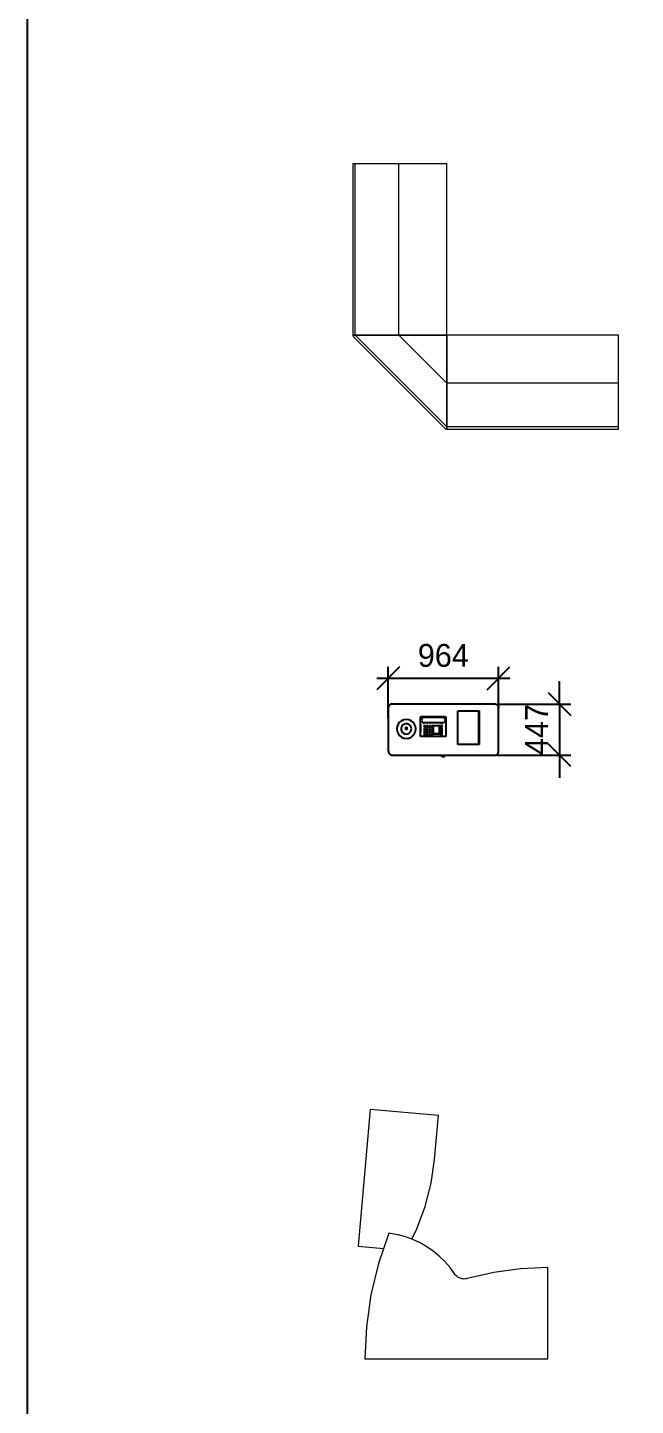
# Model space of a CAD drawing. Header units: millimetres. Extents: x 3103 to 179340, y -10977 to 70536.
# Drawn here: x 67712 to 73025, y 24436 to 36490 of the extents above; entities that cross this region are included whole.
import ezdxf

# ---------------------------------------------------------------- set-up
doc = ezdxf.new("R2010")
doc.units = ezdxf.units.MM
doc.header["$LTSCALE"] = 0.5
doc.layers.add('MEBEL', color=1, linetype='Continuous')
doc.layers.add('Интерьер - Мебель_Ном_пера__1', color=7, linetype='Continuous', lineweight=13)
doc.layers.add('Интерьер - Мебель_Ном_пера__11', color=171, linetype='Continuous', lineweight=18)
doc.styles.add('WROMLATS', font='wromlats.shx', dxfattribs={"bigfont": 'bigfont.shx'})
doc.dimstyles.new('juka', dxfattribs={"dimscale": 100, "dimtxt": 2, "dimasz": 2, "dimexe": 1, "dimexo": 1, "dimgap": 1, "dimtad": 1, "dimtoh": 1, "dimdec": 0, "dimzin": 0, "dimdsep": 46, "dimtxsty": 'WROMLATS', "dimblk": 'OBLIQUE', "dimcen": -3, "dimdle": 1, "dimclrd": 256, "dimclre": 256, "dimclrt": 256, "dimadec": 0, "dimazin": 0, "dimtfac": 1, "dimtdec": 0, "dimtix": 1, "dimtmove": 2, "dimatfit": 3, "dimldrblk": 'ORIGIN2', "dimfxl": 1, "dimtvp": 2.5, "dimtolj": 1, "dimtzin": 0, "dimarcsym": 0})

# ---------------------------------------------------------------- blocks, each defined once
blk = doc.blocks.new('TWINLINE RECEPTION UNIT 1')
at = {"layer": 'Интерьер - Мебель_Ном_пера__11', "linetype": 'Continuous'}
for p, q in [((0, 1500), (-820, 1500)), ((-820, 1500), (-820, 0)), ((-420, 1500), (-820, 1500)), ((-820, 1500), (-820, 0)), ((-820, 1500), (-820, 0)), ((-800, 1500), (-820, 1500)), ((-800, 0), (-800, 1500)), ((-420, 0), (-420, 1500)), ((0, 0), (0, 1500)), ((-420, 0), (-820, 0)), ((-820, 0), (-814, -14)), ((-800, 0), (-820, 0)), ((-820, 0), (-814, -14)), ((-820, 0), (0, 0)), ((-820, 0), (-420, 0)), ((-820, 0), (-800, 0)), ((0, -800), (-800, 0)), ((0, 0), (-420, 0)), ((-420, 0), (0, -420)), ((0, -420), (-420, 0)), ((0, 0), (0, -820)), ((1500, 0), (0, 0)), ((0, -420), (0, 0)), ((1500, -820), (1500, 0)), ((-814, -14), (-10, -818)), ((-814, -14), (-10, -818)), ((1500, -420), (0, -420)), ((0, -420), (0, -820)), ((0, -820), (0, -420)), ((1500, -820), (1500, -420)), ((-10, -818), (0, -820)), ((-10, -818), (0, -820)), ((1500, -800), (0, -800)), ((0, -800), (0, -820)), ((0, -820), (0, -800)), ((0, -820), (1500, -820)), ((0, -820), (1500, -820)), ((0, -820), (1500, -820)), ((1500, -820), (1500, -800))]:
    blk.add_line(p, q, dxfattribs=at)
blk = doc.blocks.new('Thor Desk IJ')
at = {"layer": 'Интерьер - Мебель_Ном_пера__1', "linetype": 'Continuous'}
for p, q in [((-169, 1247), (-274, 51)), ((428, 1194), (-169, 1247)), ((395, 810), (428, 1194)), ((365, 602), (395, 810)), ((313, 398), (365, 602)), ((239, 202), (313, 398)), ((-5, 165), (-96, -101)), ((8, 163), (-5, 165)), ((76, 151), (8, 163)), ((142, 133), (76, 151)), ((206, 110), (142, 133)), ((195, 114), (239, 202)), ((-274, 51), (-50, 32)), ((268, 81), (206, 110)), ((327, 47), (268, 81)), ((384, 8), (327, 47)), ((436, -35), (384, 8)), ((-96, -101), (-161, -375)), ((485, -83), (436, -35)), ((530, -135), (485, -83)), ((570, -191), (530, -135)), ((575, -198), (570, -191)), ((581, -205), (575, -198)), ((588, -211), (581, -205)), ((595, -217), (588, -211)), ((602, -222), (595, -217)), ((610, -226), (602, -222)), ((618, -229), (610, -226)), ((627, -232), (618, -229)), ((636, -234), (627, -232)), ((645, -235), (636, -234)), ((654, -236), (645, -235)), ((663, -235), (654, -236)), ((672, -234), (663, -235)), ((680, -232), (672, -234)), ((912, -178), (680, -232)), ((1147, -146), (912, -178)), ((1384, -135), (1147, -146)), ((1385, -135), (1384, -135)), ((1385, -935), (1385, -135)), ((-161, -375), (-201, -654)), ((-201, -654), (-214, -935)), ((-214, -935), (-215, -935)), ((-214, -935), (1385, -935))]:
    blk.add_line(p, q, dxfattribs=at)
blk = doc.blocks.new('_Oblique')
at = {"color": 0, "lineweight": -2}
blk.add_line((-0.5, -0.5), (0.5, 0.5), dxfattribs=at)
blk = doc.blocks.new('*D715')
at = {"layer": 'Defpoints', "color": 0, "transparency": 16777216}
for p in [(70864, 30796), (70864, 30347), (71828, 30347)]:
    blk.add_point(p, dxfattribs=at)
at = {"layer": 'MEBEL', "lineweight": -2, "transparency": 16777216}
for p, q in [((70864, 30447), (70864, 30896)), ((71828, 30447), (71828, 30896)), ((71928, 30796), (70764, 30796))]:
    blk.add_line(p, q, dxfattribs=at)
at = {"layer": 'MEBEL', "lineweight": -2, "transparency": 16777216, "xscale": 200, "yscale": 200, "zscale": 200, "rotation": 180}
blk.add_blockref('_Oblique', (70864, 30796), dxfattribs=at)
at = {"layer": 'MEBEL', "lineweight": -2, "transparency": 16777216, "xscale": 200, "yscale": 200, "zscale": 200}
blk.add_blockref('_Oblique', (71828, 30796), dxfattribs=at)
at = {"layer": 'MEBEL', "transparency": 16777216, "insert": (71346, 30996), "char_height": 200, "attachment_point": 5, "style": 'WROMLATS'}
blk.add_mtext('\\A1;964', dxfattribs=at)
blk = doc.blocks.new('_Origin2')
at = {"color": 0, "linetype": 'ByBlock', "lineweight": -2}
blk.add_line((-0.5, 0), (-1, 0), dxfattribs=at)
for radius in [0.5, 0.25]:
    blk.add_circle((0, 0), radius, dxfattribs=at)
blk = doc.blocks.new('*D716')
at = {"layer": 'Defpoints', "color": 0, "transparency": 16777216}
for p in [(71717, 30572), (71717, 30125), (72361, 30125)]:
    blk.add_point(p, dxfattribs=at)
at = {"layer": 'MEBEL', "lineweight": -2, "transparency": 16777216}
for p, q in [((72361, 30572), (72361, 30772)), ((71817, 30572), (72461, 30572)), ((72361, 30572), (72361, 30125)), ((71817, 30125), (72461, 30125)), ((72361, 30125), (72361, 29925))]:
    blk.add_line(p, q, dxfattribs=at)
at = {"layer": 'MEBEL', "lineweight": -2, "transparency": 16777216, "xscale": 200, "yscale": 200, "zscale": 200}
for p, rotation in [((72361, 30572), 270), ((72361, 30125), 90)]:
    blk.add_blockref('_Oblique', p, dxfattribs=dict(at, rotation=rotation))
at = {"layer": 'MEBEL', "transparency": 16777216, "insert": (72161, 30349), "char_height": 200, "attachment_point": 5, "rotation": 90, "style": 'WROMLATS'}
blk.add_mtext('\\A1;447', dxfattribs=at)
blk = doc.blocks.new('ms_32')
for p, q in [((1.90723, 199.090345), (0, 186.715345)), ((0, 186.715345), (0, -186.715345)), ((9.27734, 210.874475), (1.90723, 199.090345)), ((19.04297, 219.626465), (9.27734, 210.874475)), ((27.04501, 221.383315), (19.04297, 219.626465)), ((937.5977, 221.383315), (27.04501, 221.383315)), ((608.75493, -131.530765), (608.75493, 162.021975)), ((608.75493, 162.021975), (789.86919, 162.021975)), ((608.75493, 162.021975), (789.66701, 162.021975)), ((789.66701, 162.055175), (794.19243, 162.055175)), ((789.66701, 162.021975), (789.66701, 162.055175)), ((789.86919, 162.021975), (789.86919, -131.530765)), ((794.19243, 162.055175), (794.19243, -131.563965)), ((937.5977, 221.383315), (945.59974, 219.626465)), ((945.59974, 219.626465), (955.36537, 210.874475)), ((955.36537, 210.874475), (962.73548, 199.090345)), ((962.73548, 199.090345), (964.64271, 186.715345)), ((964.56254, -192.927245), (963.77346, 184.646945)), ((78.3155, 25.045405), (75.49322, 3.606925)), ((75.49322, 3.606925), (78.3155, -17.831555)), ((86.58886, 45.022945), (78.3155, 25.045405)), ((99.75004, 62.178205), (86.58886, 45.022945)), ((116.9014, 75.342275), (99.75004, 62.178205)), ((114.31253, 15.397945), (112.76078, 3.606925)), ((112.76078, 3.606925), (114.31253, -8.184095)), ((114.83014, 15.259275), (113.29687, 3.606925)), ((113.29687, 3.606925), (114.83014, -8.045425)), ((118.86334, 26.386215), (114.31253, 15.397945)), ((119.32719, 26.117665), (114.83014, 15.259275)), ((136.87503, 83.617665), (116.9014, 75.342275)), ((126.10161, 35.821775), (118.86334, 26.386215)), ((126.48046, 35.441885), (119.32719, 26.117665)), ((135.53524, 43.061025), (126.10161, 35.821775)), ((135.80275, 42.597155), (126.48046, 35.441885)), ((146.5205, 47.612795), (135.53524, 43.061025)), ((146.65926, 47.095215), (135.80275, 42.597155)), ((158.30958, 86.439945), (136.87503, 83.617665)), ((158.30958, 49.164545), (146.5205, 47.612795)), ((158.30958, 48.629385), (146.65926, 47.095215)), ((153.43857, 14.823715), (153.61238, 16.118655)), ((153.43857, 3.411635), (153.43857, 14.823715)), ((153.43857, 3.411635), (153.61238, 4.706545)), ((153.43857, 2.576655), (153.43857, 3.411635)), ((153.61238, 2.117675), (153.43857, 3.411635)), ((153.61238, 1.281715), (153.43857, 2.576655)), ((153.61238, 16.118655), (154.10352, 17.281725)), ((153.61238, 4.706545), (154.10352, 5.869635)), ((154.10352, 0.953595), (153.61238, 2.117675)), ((154.10352, 0.118655), (153.61238, 1.281715)), ((154.10352, 17.281725), (154.86622, 18.268055)), ((154.10352, 5.869635), (154.86622, 6.855945)), ((154.86622, -0.032715), (154.10352, 0.953595)), ((154.86622, -0.867685), (154.10352, 0.118655)), ((154.86622, 18.268055), (155.8516, 19.030755)), ((154.86622, 6.855945), (155.8516, 7.618645)), ((155.8516, 19.030755), (157.01568, 19.521965)), ((155.8516, 7.618645), (157.01568, 8.109845)), ((157.01568, 19.521965), (158.30958, 19.696785)), ((157.01568, 8.109845), (158.30958, 8.283685)), ((179.74412, 83.617665), (158.30958, 86.439945)), ((170.09866, 47.612795), (158.30958, 49.164545)), ((169.96002, 47.095215), (158.30958, 48.629385)), ((158.30958, 19.696785), (159.6036, 19.521965)), ((158.30958, 8.283685), (159.6036, 8.109845)), ((159.6036, 19.521965), (160.76756, 19.030755)), ((159.6036, 8.109845), (160.76756, 7.618645)), ((160.76756, 19.030755), (161.75294, 18.268055)), ((160.76756, 7.618645), (161.75294, 6.855945)), ((161.75294, 18.268055), (162.51564, 17.281725)), ((161.75294, 6.855945), (162.51564, 5.869635)), ((162.51564, 0.953595), (161.75294, -0.032715)), ((162.51564, 0.118655), (161.75294, -0.867685)), ((162.51564, 17.281725), (163.0069, 16.118655)), ((162.51564, 5.869635), (163.0069, 4.706545)), ((163.0069, 2.117675), (162.51564, 0.953595)), ((163.0069, 1.281715), (162.51564, 0.118655)), ((163.0069, 16.118655), (163.18071, 14.823715)), ((163.0069, 4.706545), (163.18071, 3.411635)), ((163.18071, 3.411635), (163.0069, 2.117675)), ((163.18071, 2.576655), (163.0069, 1.281715)), ((163.18071, 14.823715), (163.18071, 2.576655)), ((180.81641, 42.597155), (169.96002, 47.095215)), ((181.08404, 43.061025), (170.09866, 47.612795)), ((199.71776, 75.342275), (179.74412, 83.617665)), ((190.1387, 35.442865), (180.81641, 42.597155)), ((190.51766, 35.821775), (181.08404, 43.061025)), ((197.29197, 26.117665), (190.1387, 35.442865)), ((197.75593, 26.386215), (190.51766, 35.821775)), ((201.78914, 15.259275), (197.29197, 26.117665)), ((202.30663, 15.397945), (197.75593, 26.386215)), ((216.86924, 62.178205), (199.71776, 75.342275)), ((203.32229, 3.606925), (201.78914, 15.259275)), ((201.78914, -8.045425), (203.32229, 3.606925)), ((203.85838, 3.606925), (202.30663, 15.397945)), ((202.30663, -8.184095), (203.85838, 3.606925)), ((230.0303, 45.023925), (216.86924, 62.178205)), ((238.30378, 25.045405), (230.0303, 45.023925)), ((241.12606, 3.606925), (238.30378, 25.045405)), ((238.30378, -17.831555), (241.12606, 3.606925)), ((283.24711, 108.828615), (291.81445, 111.375495)), ((283.24711, 107.983865), (283.24711, 108.828615)), ((283.24711, 106.268055), (283.24711, 107.983865)), ((283.24711, 45.411625), (283.24711, 106.268055)), ((283.24711, -61.487785), (283.24711, 45.411625)), ((283.24711, 45.411625), (283.24711, -21.757325)), ((283.24711, -21.757325), (283.24711, 45.411625)), ((291.81445, 111.375495), (493.90531, 111.335435)), ((294.46197, 92.230955), (292.34767, 80.063945)), ((292.34767, 80.063945), (294.02542, 67.896975)), ((294.02542, 67.896975), (305.34184, 55.729965)), ((304.53718, 104.397935), (294.46197, 92.230955)), ((484.60454, 104.397935), (304.53718, 104.397935)), ((305.34184, 55.729965), (312.67285, 55.729965)), ((480.75783, 55.729965), (312.67285, 55.729965)), ((316.17773, 21.028795), (316.17773, 40.544435)), ((335.53124, 21.028795), (316.17773, 21.028795)), ((316.17773, -3.682125), (316.17773, 16.013185)), ((335.53124, 40.544435), (335.53124, 21.028795)), ((335.53124, 16.013185), (335.53124, -3.682125)), ((340.72363, 21.028795), (340.72363, 40.544435)), ((360.07619, 21.028795), (340.72363, 21.028795)), ((340.72363, -3.682125), (340.72363, 16.013185)), ((360.07619, 40.545415), (360.07619, 21.028795)), ((360.07619, 16.014165), (360.07619, -3.682125)), ((365.26859, 21.028795), (365.26859, 40.545415)), ((384.6221, 21.028795), (365.26859, 21.028795)), ((365.26859, -3.682125), (365.26859, 16.014165)), ((384.6221, 40.545415), (384.6221, 21.028795)), ((384.6221, 16.014165), (384.6221, -3.682125)), ((449.36329, 31.084455), (394.40429, 31.082525)), ((394.40429, 31.082525), (394.40429, -39.187005)), ((449.36329, 31.084455), (449.36329, -39.186055)), ((449.36329, -39.186055), (449.36329, 31.084455)), ((483.79886, 55.729965), (453.53323, 55.729965)), ((453.53323, 55.729965), (480.75783, 55.729965)), ((459.1651, 20.910635), (459.1651, 40.403795)), ((469.07818, 20.910635), (459.1651, 20.910635)), ((459.1651, -3.641115), (459.1651, 16.037595)), ((469.07818, 40.403795), (469.07818, 20.910635)), ((469.07818, 16.038575), (469.07818, -3.641115)), ((495.11236, 67.896975), (483.79886, 55.729965)), ((484.60454, 104.397935), (494.67582, 92.230955)), ((493.90531, 111.335435), (502.46584, 108.828615)), ((494.67582, 92.230955), (496.7891, 80.063945)), ((496.7891, 80.063945), (495.11236, 67.896975)), ((502.46584, 108.828615), (502.46584, -21.757325)), ((78.3155, -17.831555), (86.58886, -37.809095)), ((86.58886, -37.809095), (99.75004, -54.964355)), ((99.75004, -54.964355), (116.9014, -68.128425)), ((114.31253, -8.184095), (118.86334, -19.172365)), ((114.83014, -8.045425), (119.32719, -18.903815)), ((116.9014, -68.128425), (136.87503, -76.403815)), ((118.86334, -19.172365), (126.10161, -28.607925)), ((119.32719, -18.903815), (126.48046, -28.229015)), ((126.10161, -28.607925), (135.53524, -35.847175)), ((126.48046, -28.229015), (135.80275, -35.383305)), ((135.53524, -35.847175), (146.5205, -40.398945)), ((135.80275, -35.383305), (146.65926, -39.881335)), ((136.87503, -76.403815), (158.30958, -79.226065)), ((146.5205, -40.398945), (158.30958, -41.950695)), ((146.65926, -39.881335), (158.30958, -41.415535)), ((155.8516, -0.794435), (154.86622, -0.032715)), ((155.8516, -1.630385), (154.86622, -0.867685)), ((157.01568, -1.286615), (155.8516, -0.794435)), ((157.01568, -2.121585), (155.8516, -1.630385)), ((158.30958, -1.460455), (157.01568, -1.286615)), ((158.30958, -2.296375), (157.01568, -2.121585)), ((159.6036, -1.286615), (158.30958, -1.460455)), ((159.6036, -2.121585), (158.30958, -2.296375)), ((158.30958, -41.415535), (169.96002, -39.881335)), ((158.30958, -41.950695), (170.09866, -40.398945)), ((158.30958, -79.226065), (179.74412, -76.403815)), ((160.76756, -0.794435), (159.6036, -1.286615)), ((160.76756, -1.630385), (159.6036, -2.121585)), ((161.75294, -0.032715), (160.76756, -0.794435)), ((161.75294, -0.867685), (160.76756, -1.630385)), ((169.96002, -39.881335), (180.81641, -35.383305)), ((170.09866, -40.398945), (181.08404, -35.847175)), ((179.74412, -76.403815), (199.71776, -68.128425)), ((180.81641, -35.383305), (190.1387, -28.228035)), ((181.08404, -35.847175), (190.51766, -28.607925)), ((190.1387, -28.228035), (197.29197, -18.903815)), ((190.51766, -28.607925), (197.75593, -19.172365)), ((197.29197, -18.903815), (201.78914, -8.045425)), ((197.75593, -19.172365), (202.30663, -8.184095)), ((199.71776, -68.128425), (216.86924, -54.964355)), ((216.86924, -54.964355), (230.0303, -37.809095)), ((230.0303, -37.809095), (238.30378, -17.831555)), ((291.81445, -64.034665), (283.24711, -61.487785)), ((493.90531, -63.994635), (291.81445, -64.034665)), ((335.53124, -3.682125), (316.17773, -3.682125)), ((316.17773, -27.006345), (316.17773, -7.034675)), ((335.53124, -27.006345), (316.17773, -27.006345)), ((316.17773, -50.985835), (316.17773, -31.497555)), ((335.53124, -50.985835), (316.17773, -50.985835)), ((335.53124, -7.033695), (335.53124, -27.006345)), ((335.53124, -31.497555), (335.53124, -50.985835)), ((360.07619, -3.682125), (340.72363, -3.682125)), ((340.72363, -27.006345), (340.72363, -7.033695)), ((360.07619, -27.006345), (340.72363, -27.006345)), ((340.72363, -50.985835), (340.72363, -31.496575)), ((360.07619, -50.985835), (340.72363, -50.985835)), ((360.07619, -7.032715), (360.07619, -27.006345)), ((360.07619, -31.496575), (360.07619, -50.985835)), ((384.6221, -3.682125), (365.26859, -3.682125)), ((365.26859, -27.006345), (365.26859, -7.032715)), ((384.6221, -27.006345), (365.26859, -27.006345)), ((365.26859, -50.985835), (365.26859, -31.495625)), ((384.6221, -50.985835), (365.26859, -50.985835)), ((384.6221, -7.032715), (384.6221, -27.006345)), ((384.6221, -31.495625), (384.6221, -50.985835)), ((449.36329, -38.365745), (394.40429, -38.365745)), ((394.40429, -39.187005), (449.36329, -39.186055)), ((469.07818, -3.641115), (459.1651, -3.641115)), ((459.1651, -26.807115), (459.1651, -6.926285)), ((469.07818, -26.807115), (459.1651, -26.807115)), ((459.1651, -50.861825), (459.1651, -31.310075)), ((469.07818, -50.861825), (459.1651, -50.861825)), ((469.07818, -6.926285), (469.07818, -26.807115)), ((469.07818, -31.310075), (469.07818, -50.861825)), ((502.46584, -61.487785), (493.90531, -63.994635)), ((502.46584, -21.757325), (502.46584, -61.487785)), ((0, -186.715345), (4.74513, -205.434085)), ((4.74513, -205.434085), (14.75692, -216.154785)), ((14.75692, -216.154785), (21.95311, -222.574715)), ((21.95311, -222.574715), (27.77255, -225.539555)), ((27.77255, -225.539555), (936.87016, -225.539555)), ((465.37113, -236.634285), (466.9717, -225.539555)), ((476.03619, -236.634285), (465.37113, -236.634285)), ((487.48148, -236.634285), (476.03619, -236.634285)), ((476.03619, -236.634285), (487.48148, -236.634285)), ((493.002, -236.634285), (479.94047, -236.634285)), ((479.94047, -236.634285), (493.002, -236.634285)), ((487.48148, -236.634285), (494.5088, -236.634285)), ((494.5088, -236.634285), (492.90824, -225.539555)), ((789.86919, -131.530765), (608.75493, -131.530765)), ((789.66701, -131.563965), (789.66701, -131.530765)), ((794.19243, -131.563965), (789.66701, -131.563965)), ((936.87016, -225.539555), (945.37798, -224.197765)), ((945.37798, -224.197765), (955.30471, -218.133305)), ((955.30471, -218.133305), (960.52739, -207.261235)), ((960.52739, -207.261235), (964.56254, -192.927245))]:
    blk.add_line(p, q)

msp = doc.modelspace()

# ---------------------------------------------------------------- linework, layer by layer
at = {"layer": 'MEBEL'}
msp.add_lwpolyline([(67712.1, 55020.6), (98512.1, 55020.6), (98512.1, 12655), (67712.1, 12655)], close=True, dxfattribs=at)

# ---------------------------------------------------------------- block references
at = {"layer": 'MEBEL', "linetype": 'Continuous'}
for name, p in [('TWINLINE RECEPTION UNIT 1', (71376, 33797.8)), ('Thor Desk IJ', (70874.6, 25777.7))]:
    msp.add_blockref(name, p, dxfattribs=at)
at = {"layer": 'MEBEL'}
msp.add_blockref('ms_32', (70864, 30350.8), dxfattribs=at)

# ---------------------------------------------------------------- dimensions: what is measured, and where the dimension line sits
dim = msp.add_linear_dim(base=(70864, 30795.8), p1=(71828.2, 30346.6), p2=(70864, 30346.6), dimstyle='juka', dxfattribs=at)
dim.commit()
dim.dimension.update_dxf_attribs({"geometry": '*D715', "text_midpoint": (71346.1, 30995.8)})
dim = msp.add_linear_dim(base=(72360.6, 30125.2), p1=(71716.7, 30572.2), p2=(71716.7, 30125.2), angle=90, dimstyle='juka', dxfattribs=at)
dim.commit()
dim.dimension.update_dxf_attribs({"geometry": '*D716', "text_midpoint": (72160.6, 30348.7)})

doc.saveas('drawing.dxf')
